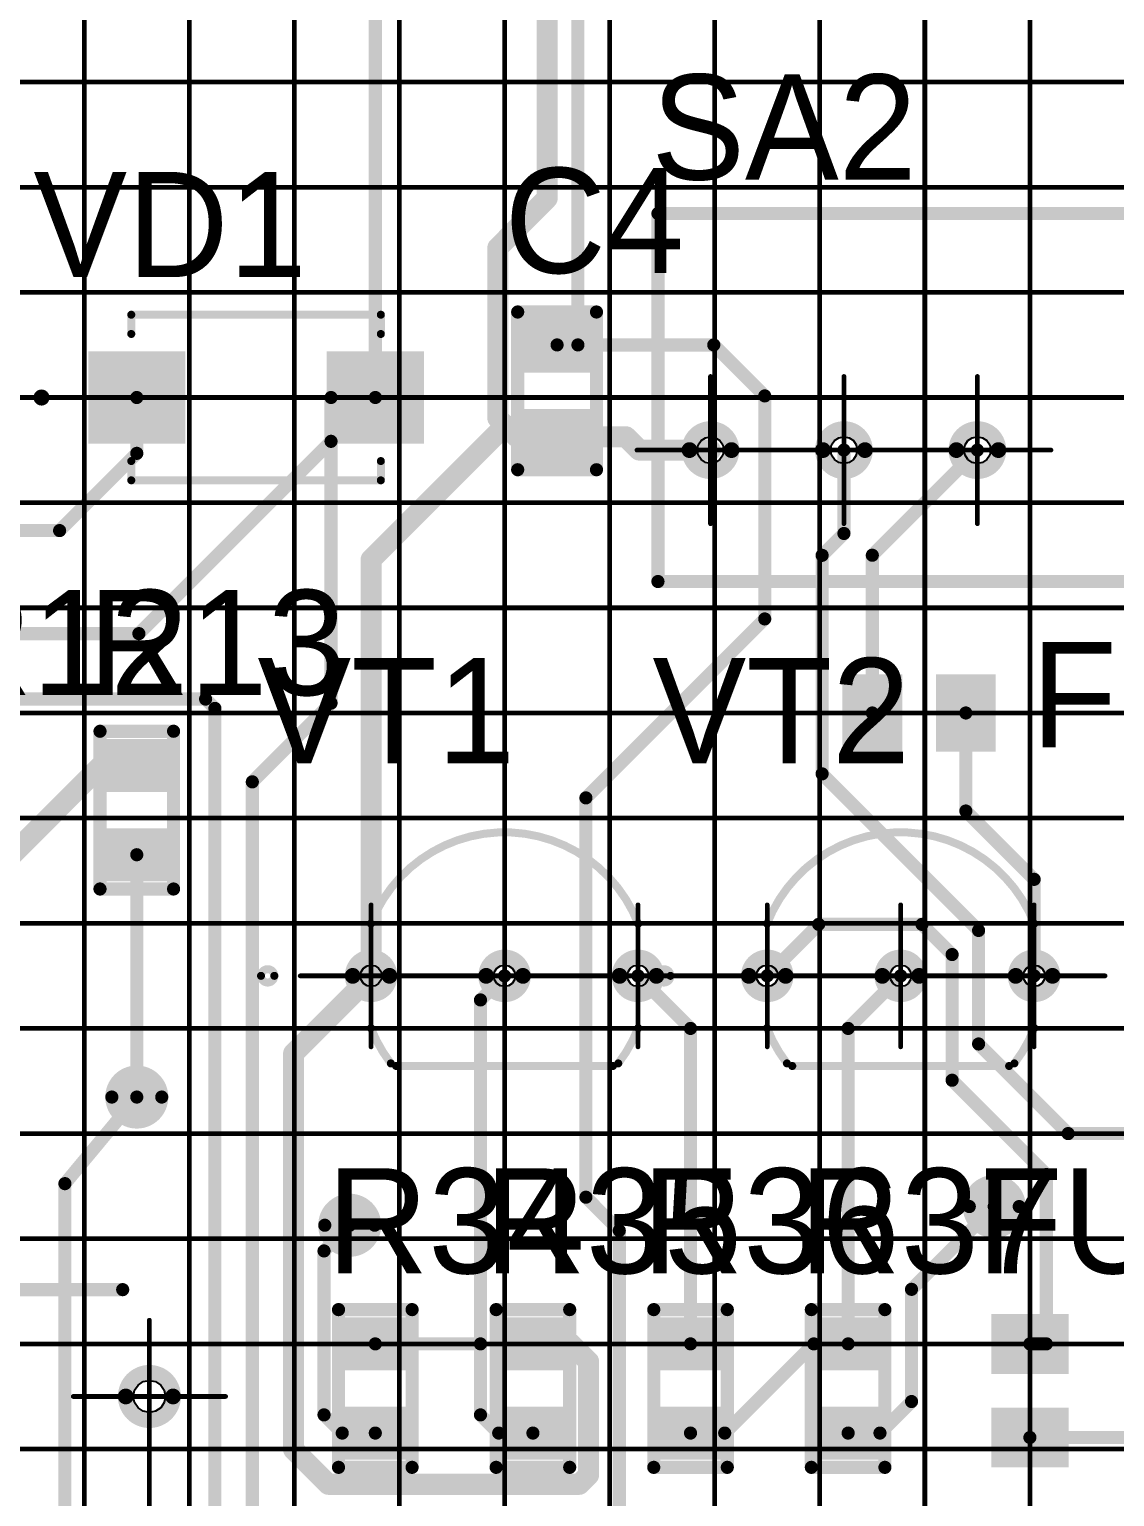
# Model space of a CAD drawing. Header units: millimetres. Extents: x 0 to 841, y 0 to 2540.
# Drawn here: x 330.9 to 372.2, y 2369.2 to 2425 of the extents above; entities that cross this region are included whole.
import ezdxf

# ---------------------------------------------------------------- set-up
doc = ezdxf.new("R2010")
doc.units = ezdxf.units.MM
for name, color, linetype in [('Mechanical11', 56, 'Continuous'), ('Mechanical12', 56, 'Continuous'), ('Mechanical7', 56, 'Continuous'), ('Mechanical9', 56, 'Continuous')]:
    doc.layers.add(name, color=color, linetype=linetype)

# ---------------------------------------------------------------- blocks, each defined once
blk = doc.blocks.new('BOASVIEW______T___O_______2_1_33_1_B_1')
at = {"layer": 'Mechanical12'}
for points in [[(279.346, 160.939), (279.346, 163.061), (276.654, 163.061), (276.654, 160.939)], [(260.151, 158.248), (263.849, 158.248), (263.849, 161.752), (260.151, 161.752)], [(269.233, 158.248), (272.931, 158.248), (272.931, 161.752), (269.233, 161.752)], [(279.346, 157.445), (279.346, 159.567), (276.654, 159.567), (276.654, 157.445)], [(291.14, 149.47), (288.86, 149.47), (288.86, 146.53), (291.14, 146.53)], [(294.7, 149.47), (292.42, 149.47), (292.42, 146.53), (294.7, 146.53)], [(263.194, 144.99), (263.194, 147.01), (260.806, 147.01), (260.806, 144.99)], [(263.194, 141.597), (263.194, 143.618), (260.806, 143.618), (260.806, 141.597)], [(294.53, 125.14), (294.53, 122.86), (297.47, 122.86), (297.47, 125.14)], [(272.274, 122.99), (272.274, 125.01), (269.886, 125.01), (269.886, 122.99)], [(278.274, 122.99), (278.274, 125.01), (275.886, 125.01), (275.886, 122.99)], [(281.886, 125.01), (281.886, 122.99), (284.274, 122.99), (284.274, 125.01)], [(287.886, 125.01), (287.886, 122.99), (290.274, 122.99), (290.274, 125.01)], [(272.274, 119.597), (272.274, 121.618), (269.886, 121.618), (269.886, 119.597)], [(278.274, 119.597), (278.274, 121.618), (275.886, 121.618), (275.886, 119.597)], [(281.886, 121.618), (281.886, 119.597), (284.274, 119.597), (284.274, 121.618)], [(287.886, 121.618), (287.886, 119.597), (290.274, 119.597), (290.274, 121.618)], [(294.53, 121.58), (294.53, 119.3), (297.47, 119.3), (297.47, 121.58)]]:
    blk.add_hatch(color=56, dxfattribs=at).paths.add_polyline_path(points)
for points, const_width in [([(281.84, 167), (312.84, 167)], 0.5), ([(281.84, 153), (281.84, 167)], 0.5), ([(261.791, 162.417), (261.791, 163.15)], 0.305), ([(261.791, 163.15), (271.291, 163.15)], 0.305), ([(271.291, 162.417), (271.291, 163.15)], 0.305), ([(276.5, 163.253), (279.5, 163.253)], 0.5), ([(276.5, 157.253), (276.5, 163.253)], 0.5), ([(279.5, 157.253), (279.5, 163.253)], 0.5), ([(261.791, 156.85), (261.791, 157.583)], 0.305), ([(271.291, 156.85), (271.291, 157.583)], 0.305), ([(276.5, 157.253), (279.5, 157.253)], 0.5), ([(261.791, 156.85), (271.291, 156.85)], 0.305), ([(281.84, 153), (312.84, 153)], 0.5), ([(260.6, 147.304), (263.4, 147.304)], 0.5), ([(260.6, 141.304), (260.6, 147.304)], 0.5), ([(263.4, 141.304), (263.4, 147.304)], 0.5), ([(260.6, 141.304), (263.4, 141.304)], 0.5), ([(271.873, 134.571), (280.127, 134.571)], 0.305), ([(286.953, 134.571), (295.207, 134.571)], 0.305), ([(233.016, 126.064), (261.464, 126.064)], 0.5), ([(269.68, 125.304), (272.48, 125.304)], 0.5), ([(269.68, 119.304), (269.68, 125.304)], 0.5), ([(272.48, 119.304), (272.48, 125.304)], 0.5), ([(275.68, 119.304), (275.68, 125.304)], 0.5), ([(275.68, 125.304), (278.48, 125.304)], 0.5), ([(278.48, 119.304), (278.48, 125.304)], 0.5), ([(281.68, 119.304), (281.68, 125.304)], 0.5), ([(281.68, 125.304), (284.48, 125.304)], 0.5), ([(284.48, 119.304), (284.48, 125.304)], 0.5), ([(287.68, 119.304), (287.68, 125.304)], 0.5), ([(287.68, 125.304), (290.48, 125.304)], 0.5), ([(290.48, 119.304), (290.48, 125.304)], 0.5), ([(269.68, 119.304), (272.48, 119.304)], 0.5), ([(275.68, 119.304), (278.48, 119.304)], 0.5), ([(281.68, 119.304), (284.48, 119.304)], 0.5), ([(287.68, 119.304), (290.48, 119.304)], 0.5)]:
    blk.add_lwpolyline(points, dxfattribs=dict(at, const_width=const_width))
for points, const_width in [([(281.715, 167, 1), (281.965, 167, 1)], 0.25), ([(281.715, 167, 1), (281.965, 167, 1)], 0.25), ([(261.715, 163.15, 1), (261.867, 163.15, 1)], 0.152), ([(261.715, 163.15, 1), (261.867, 163.15, 1)], 0.152), ([(271.215, 163.15, 1), (271.367, 163.15, 1)], 0.152), ([(271.215, 163.15, 1), (271.367, 163.15, 1)], 0.152), ([(276.375, 163.253, 1), (276.625, 163.253, 1)], 0.25), ([(276.375, 163.253, 1), (276.625, 163.253, 1)], 0.25), ([(279.375, 163.253, 1), (279.625, 163.253, 1)], 0.25), ([(279.375, 163.253, 1), (279.625, 163.253, 1)], 0.25), ([(261.715, 162.417, 1), (261.867, 162.417, 1)], 0.152), ([(271.215, 162.417, 1), (271.367, 162.417, 1)], 0.152), ([(258.526, 160, 1), (258.221, 160, 1)], 0.305), ([(258.145, 160, 1), (258.297, 160, 1)], 0.152), ([(258.45, 160, 1), (258.602, 160, 1)], 0.152), ([(284.64, 158, 1), (283.04, 158, 1)], 0.6), ([(289.72, 158, 1), (288.12, 158, 1)], 0.6), ([(294.8, 158, 1), (293.2, 158, 1)], 0.6), ([(282.89, 158, 1), (283.19, 158, 1)], 0.3), ([(284.49, 158, 1), (284.79, 158, 1)], 0.3), ([(287.97, 158, 1), (288.27, 158, 1)], 0.3), ([(289.57, 158, 1), (289.87, 158, 1)], 0.3), ([(293.05, 158, 1), (293.35, 158, 1)], 0.3), ([(294.65, 158, 1), (294.95, 158, 1)], 0.3), ([(261.715, 157.583, 1), (261.867, 157.583, 1)], 0.152), ([(271.215, 157.583, 1), (271.367, 157.583, 1)], 0.152), ([(276.375, 157.253, 1), (276.625, 157.253, 1)], 0.25), ([(276.375, 157.253, 1), (276.625, 157.253, 1)], 0.25), ([(279.375, 157.253, 1), (279.625, 157.253, 1)], 0.25), ([(279.375, 157.253, 1), (279.625, 157.253, 1)], 0.25), ([(261.715, 156.85, 1), (261.867, 156.85, 1)], 0.152), ([(261.715, 156.85, 1), (261.867, 156.85, 1)], 0.152), ([(271.215, 156.85, 1), (271.367, 156.85, 1)], 0.152), ([(271.215, 156.85, 1), (271.367, 156.85, 1)], 0.152), ([(281.715, 153, 1), (281.965, 153, 1)], 0.25), ([(281.715, 153, 1), (281.965, 153, 1)], 0.25), ([(260.475, 147.304, 1), (260.725, 147.304, 1)], 0.25), ([(260.475, 147.304, 1), (260.725, 147.304, 1)], 0.25), ([(263.275, 147.304, 1), (263.525, 147.304, 1)], 0.25), ([(263.275, 147.304, 1), (263.525, 147.304, 1)], 0.25), ([(260.475, 141.304, 1), (260.725, 141.304, 1)], 0.25), ([(260.475, 141.304, 1), (260.725, 141.304, 1)], 0.25), ([(263.275, 141.304, 1), (263.525, 141.304, 1)], 0.25), ([(263.275, 141.304, 1), (263.525, 141.304, 1)], 0.25), ([(270.837, 139.986, 1), (270.989, 139.986, 1)], 0.152), ([(281.011, 139.986, 1), (281.163, 139.986, 1)], 0.152), ([(285.917, 139.986, 1), (286.069, 139.986, 1)], 0.152), ([(296.091, 139.986, 1), (296.243, 139.986, 1)], 0.152), ([(271.62, 138, 1), (270.22, 138, 1)], 0.6), ([(276.7, 138, 1), (275.3, 138, 1)], 0.6), ([(281.78, 138, 1), (280.38, 138, 1)], 0.6), ([(286.7, 138, 1), (285.3, 138, 1)], 0.6), ([(291.78, 138, 1), (290.38, 138, 1)], 0.6), ([(296.86, 138, 1), (295.46, 138, 1)], 0.6), ([(267.237, 138, 1), (266.729, 138, 1)], 0.305), ([(266.653, 138, 1), (266.805, 138, 1)], 0.152), ([(267.161, 138, 1), (267.313, 138, 1)], 0.152), ([(270.07, 138, 1), (270.37, 138, 1)], 0.3), ([(271.47, 138, 1), (271.77, 138, 1)], 0.3), ([(275.15, 138, 1), (275.45, 138, 1)], 0.3), ([(276.55, 138, 1), (276.85, 138, 1)], 0.3), ([(280.23, 138, 1), (280.53, 138, 1)], 0.3), ([(281.63, 138, 1), (281.93, 138, 1)], 0.3), ([(282.317, 138, 1), (281.809, 138, 1)], 0.305), ([(281.733, 138, 1), (281.885, 138, 1)], 0.152), ([(282.241, 138, 1), (282.393, 138, 1)], 0.152), ([(285.15, 138, 1), (285.45, 138, 1)], 0.3), ([(286.55, 138, 1), (286.85, 138, 1)], 0.3), ([(290.23, 138, 1), (290.53, 138, 1)], 0.3), ([(291.63, 138, 1), (291.93, 138, 1)], 0.3), ([(295.31, 138, 1), (295.61, 138, 1)], 0.3), ([(296.71, 138, 1), (297.01, 138, 1)], 0.3), ([(270.837, 136.014, 1), (270.989, 136.014, 1)], 0.152), ([(281.011, 136.014, 1), (281.163, 136.014, 1)], 0.152), ([(285.917, 136.014, 1), (286.069, 136.014, 1)], 0.152), ([(296.091, 136.014, 1), (296.243, 136.014, 1)], 0.152), ([(271.595, 134.67, 1), (271.748, 134.67, 1)], 0.152), ([(271.797, 134.571, 1), (271.949, 134.571, 1)], 0.152), ([(280.051, 134.571, 1), (280.203, 134.571, 1)], 0.152), ([(280.252, 134.67, 1), (280.405, 134.67, 1)], 0.152), ([(286.675, 134.67, 1), (286.828, 134.67, 1)], 0.152), ([(286.877, 134.571, 1), (287.029, 134.571, 1)], 0.152), ([(295.131, 134.571, 1), (295.283, 134.571, 1)], 0.152), ([(295.332, 134.67, 1), (295.485, 134.67, 1)], 0.152), ([(261.339, 126.064, 1), (261.589, 126.064, 1)], 0.25), ([(269.555, 125.304, 1), (269.805, 125.304, 1)], 0.25), ([(269.555, 125.304, 1), (269.805, 125.304, 1)], 0.25), ([(272.355, 125.304, 1), (272.605, 125.304, 1)], 0.25), ([(272.355, 125.304, 1), (272.605, 125.304, 1)], 0.25), ([(275.555, 125.304, 1), (275.805, 125.304, 1)], 0.25), ([(275.555, 125.304, 1), (275.805, 125.304, 1)], 0.25), ([(278.355, 125.304, 1), (278.605, 125.304, 1)], 0.25), ([(278.355, 125.304, 1), (278.605, 125.304, 1)], 0.25), ([(281.555, 125.304, 1), (281.805, 125.304, 1)], 0.25), ([(281.555, 125.304, 1), (281.805, 125.304, 1)], 0.25), ([(284.355, 125.304, 1), (284.605, 125.304, 1)], 0.25), ([(284.355, 125.304, 1), (284.605, 125.304, 1)], 0.25), ([(287.555, 125.304, 1), (287.805, 125.304, 1)], 0.25), ([(287.555, 125.304, 1), (287.805, 125.304, 1)], 0.25), ([(290.355, 125.304, 1), (290.605, 125.304, 1)], 0.25), ([(290.355, 125.304, 1), (290.605, 125.304, 1)], 0.25), ([(263.38, 122, 1), (261.58, 122, 1)], 0.6), ([(261.43, 122, 1), (261.73, 122, 1)], 0.3), ([(263.23, 122, 1), (263.53, 122, 1)], 0.3), ([(269.555, 119.304, 1), (269.805, 119.304, 1)], 0.25), ([(269.555, 119.304, 1), (269.805, 119.304, 1)], 0.25), ([(272.355, 119.304, 1), (272.605, 119.304, 1)], 0.25), ([(272.355, 119.304, 1), (272.605, 119.304, 1)], 0.25), ([(275.555, 119.304, 1), (275.805, 119.304, 1)], 0.25), ([(275.555, 119.304, 1), (275.805, 119.304, 1)], 0.25), ([(278.355, 119.304, 1), (278.605, 119.304, 1)], 0.25), ([(278.355, 119.304, 1), (278.605, 119.304, 1)], 0.25), ([(281.555, 119.304, 1), (281.805, 119.304, 1)], 0.25), ([(281.555, 119.304, 1), (281.805, 119.304, 1)], 0.25), ([(284.355, 119.304, 1), (284.605, 119.304, 1)], 0.25), ([(284.355, 119.304, 1), (284.605, 119.304, 1)], 0.25), ([(287.555, 119.304, 1), (287.805, 119.304, 1)], 0.25), ([(287.555, 119.304, 1), (287.805, 119.304, 1)], 0.25), ([(290.355, 119.304, 1), (290.605, 119.304, 1)], 0.25), ([(290.355, 119.304, 1), (290.605, 119.304, 1)], 0.25)]:
    blk.add_lwpolyline(points, format="xyb", close=True, dxfattribs=dict(at, const_width=const_width))
at = {"layer": 'Mechanical12', "const_width": 0.305}
for points in [[(270.913, 139.986, -0.683065), (281.087, 139.986)], [(285.993, 139.986, -0.683065), (296.167, 139.986)], [(271.672, 134.67, -0.070993), (270.913, 136.014)], [(281.087, 136.014, -0.070993), (280.328, 134.67)], [(286.752, 134.67, -0.070993), (285.993, 136.014)], [(296.167, 136.014, -0.070993), (295.408, 134.67)]]:
    blk.add_lwpolyline(points, format="xyb", dxfattribs=at)
at = {"layer": 'Mechanical7', "const_width": 0.18}
for points in [[(283.84, 155.2), (283.84, 160.8)], [(288.92, 155.2), (288.92, 160.8)], [(294, 155.2), (294, 160.8)], [(281.04, 158), (286.64, 158)], [(286.12, 158), (291.72, 158)], [(291.2, 158), (296.8, 158)], [(270.92, 135.3), (270.92, 140.7)], [(276, 135.3), (276, 140.7)], [(281.08, 135.3), (281.08, 140.7)], [(286, 135.3), (286, 140.7)], [(291.08, 135.3), (291.08, 140.7)], [(296.16, 135.3), (296.16, 140.7)], [(268.22, 138), (273.62, 138)], [(273.3, 138), (278.7, 138)], [(278.38, 138), (283.78, 138)], [(283.3, 138), (288.7, 138)], [(288.38, 138), (293.78, 138)], [(293.46, 138), (298.86, 138)], [(262.48, 119.1), (262.48, 124.9)], [(259.58, 122), (265.38, 122)], [(262.48, 114.02), (262.48, 119.82)]]:
    blk.add_lwpolyline(points, dxfattribs=at)
at = {"layer": 'Mechanical7', "const_width": 0.09}
for points in [[(283.795, 160.8, 1), (283.885, 160.8, 1)], [(288.875, 160.8, 1), (288.965, 160.8, 1)], [(293.955, 160.8, 1), (294.045, 160.8, 1)], [(280.995, 158, 1), (281.085, 158, 1)], [(286.075, 158, 1), (286.165, 158, 1)], [(286.595, 158, 1), (286.685, 158, 1)], [(291.155, 158, 1), (291.245, 158, 1)], [(291.675, 158, 1), (291.765, 158, 1)], [(296.755, 158, 1), (296.845, 158, 1)], [(283.795, 155.2, 1), (283.885, 155.2, 1)], [(288.875, 155.2, 1), (288.965, 155.2, 1)], [(293.955, 155.2, 1), (294.045, 155.2, 1)], [(270.875, 140.7, 1), (270.965, 140.7, 1)], [(275.955, 140.7, 1), (276.045, 140.7, 1)], [(281.035, 140.7, 1), (281.125, 140.7, 1)], [(285.955, 140.7, 1), (286.045, 140.7, 1)], [(291.035, 140.7, 1), (291.125, 140.7, 1)], [(296.115, 140.7, 1), (296.205, 140.7, 1)], [(268.175, 138, 1), (268.265, 138, 1)], [(273.255, 138, 1), (273.345, 138, 1)], [(273.575, 138, 1), (273.665, 138, 1)], [(278.335, 138, 1), (278.425, 138, 1)], [(278.655, 138, 1), (278.745, 138, 1)], [(283.255, 138, 1), (283.345, 138, 1)], [(283.735, 138, 1), (283.825, 138, 1)], [(288.335, 138, 1), (288.425, 138, 1)], [(288.655, 138, 1), (288.745, 138, 1)], [(293.415, 138, 1), (293.505, 138, 1)], [(293.735, 138, 1), (293.825, 138, 1)], [(298.815, 138, 1), (298.905, 138, 1)], [(270.875, 135.3, 1), (270.965, 135.3, 1)], [(275.955, 135.3, 1), (276.045, 135.3, 1)], [(281.035, 135.3, 1), (281.125, 135.3, 1)], [(285.955, 135.3, 1), (286.045, 135.3, 1)], [(291.035, 135.3, 1), (291.125, 135.3, 1)], [(296.115, 135.3, 1), (296.205, 135.3, 1)], [(262.435, 124.9, 1), (262.525, 124.9, 1)], [(259.535, 122, 1), (259.625, 122, 1)], [(265.335, 122, 1), (265.425, 122, 1)], [(262.435, 119.82, 1), (262.525, 119.82, 1)], [(262.435, 119.1, 1), (262.525, 119.1, 1)]]:
    blk.add_lwpolyline(points, format="xyb", close=True, dxfattribs=at)
at = {"layer": 'Mechanical7'}
for s, p in [('SA2', (281.587, 168.29)), ('VD1', (258.066, 164.582)), ('C4', (275.999, 164.734)), ('R12', (254.152, 148.679)), ('R13', (260.145, 148.679)), ('VT2', (281.633, 146.088)), ('FU1', (296.043, 146.696)), ('VT1', (266.595, 146.088)), ('R34', (269.237, 126.682)), ('R35', (275.232, 126.682)), ('R36', (281.228, 126.682)), ('R37', (287.22, 126.682)), ('FU2', (293.979, 126.682))]:
    blk.add_text(s, height=4, dxfattribs=at).set_placement(p)
blk = doc.blocks.new('BOASVIEW______T___L_____2_1_1_1_B_4')
at = {"layer": 'Mechanical12'}
for points in [[(279.346, 160.939), (279.346, 163.061), (276.654, 163.061), (276.654, 160.939)], [(260.151, 158.248), (263.849, 158.248), (263.849, 161.752), (260.151, 161.752)], [(269.233, 158.248), (272.931, 158.248), (272.931, 161.752), (269.233, 161.752)], [(279.346, 157.445), (279.346, 159.567), (276.654, 159.567), (276.654, 157.445)], [(291.14, 149.47), (288.86, 149.47), (288.86, 146.53), (291.14, 146.53)], [(294.7, 149.47), (292.42, 149.47), (292.42, 146.53), (294.7, 146.53)], [(263.194, 144.99), (263.194, 147.01), (260.806, 147.01), (260.806, 144.99)], [(263.194, 141.597), (263.194, 143.618), (260.806, 143.618), (260.806, 141.597)], [(294.53, 125.14), (294.53, 122.86), (297.47, 122.86), (297.47, 125.14)], [(272.274, 122.99), (272.274, 125.01), (269.886, 125.01), (269.886, 122.99)], [(278.274, 122.99), (278.274, 125.01), (275.886, 125.01), (275.886, 122.99)], [(281.886, 125.01), (281.886, 122.99), (284.274, 122.99), (284.274, 125.01)], [(287.886, 125.01), (287.886, 122.99), (290.274, 122.99), (290.274, 125.01)], [(272.274, 119.597), (272.274, 121.618), (269.886, 121.618), (269.886, 119.597)], [(278.274, 119.597), (278.274, 121.618), (275.886, 121.618), (275.886, 119.597)], [(281.886, 121.618), (281.886, 119.597), (284.274, 119.597), (284.274, 121.618)], [(287.886, 121.618), (287.886, 119.597), (290.274, 119.597), (290.274, 121.618)], [(294.53, 121.58), (294.53, 119.3), (297.47, 119.3), (297.47, 121.58)]]:
    blk.add_hatch(color=56, dxfattribs=at).paths.add_polyline_path(points)
at = {"layer": 'Mechanical11'}
for p, q in [((283.33, 158), (283.369, 158.195)), ((283.84, 158), (283.33, 158)), ((283.369, 158.195), (283.48, 158.36)), ((283.48, 158.36), (283.645, 158.471)), ((283.645, 158.471), (283.84, 158.51)), ((283.84, 158.51), (283.84, 158)), ((283.84, 158), (284.35, 158)), ((283.84, 157.49), (283.84, 158)), ((284.35, 158), (284.311, 157.805)), ((288.41, 158), (288.449, 158.195)), ((288.92, 158), (288.41, 158)), ((288.449, 158.195), (288.56, 158.36)), ((288.56, 158.36), (288.725, 158.471)), ((288.725, 158.471), (288.92, 158.51)), ((288.92, 158.51), (288.92, 158)), ((288.92, 158), (289.43, 158)), ((288.92, 157.49), (288.92, 158)), ((289.43, 158), (289.391, 157.805)), ((293.49, 158), (293.529, 158.195)), ((294, 158), (293.49, 158)), ((293.529, 158.195), (293.64, 158.36)), ((293.64, 158.36), (293.805, 158.471)), ((293.805, 158.471), (294, 158.51)), ((294, 158.51), (294, 158)), ((294, 158), (294.51, 158)), ((294, 157.49), (294, 158)), ((294.51, 158), (294.471, 157.805)), ((284.035, 157.529), (283.84, 157.49)), ((284.2, 157.639), (284.035, 157.529)), ((284.311, 157.805), (284.2, 157.639)), ((289.115, 157.529), (288.92, 157.49)), ((289.28, 157.639), (289.115, 157.529)), ((289.391, 157.805), (289.28, 157.639)), ((294.195, 157.529), (294, 157.49)), ((294.36, 157.639), (294.195, 157.529)), ((294.471, 157.805), (294.36, 157.639)), ((270.512, 138), (270.543, 138.156)), ((270.543, 137.844), (270.512, 138)), ((270.512, 138), (270.92, 138)), ((270.92, 138), (270.512, 138)), ((270.543, 138.156), (270.632, 138.288)), ((270.632, 138.288), (270.764, 138.377)), ((270.764, 138.377), (270.92, 138.408)), ((270.92, 138.408), (270.92, 138)), ((270.92, 138), (271.328, 138)), ((270.92, 137.592), (270.92, 138)), ((270.92, 138), (270.92, 137.592)), ((271.328, 138), (271.297, 137.844)), ((275.592, 138), (275.623, 138.156)), ((275.623, 137.844), (275.592, 138)), ((275.592, 138), (276, 138)), ((276, 138), (275.592, 138)), ((275.623, 138.156), (275.712, 138.288)), ((275.712, 138.288), (275.844, 138.377)), ((275.844, 138.377), (276, 138.408)), ((276, 138.408), (276, 138)), ((276, 138), (276.408, 138)), ((276, 137.592), (276, 138)), ((276, 138), (276, 137.592)), ((276.408, 138), (276.377, 137.844)), ((280.672, 138), (280.703, 138.156)), ((280.703, 137.844), (280.672, 138)), ((280.672, 138), (281.08, 138)), ((281.08, 138), (280.672, 138)), ((280.703, 138.156), (280.792, 138.288)), ((280.792, 138.288), (280.924, 138.377)), ((280.924, 138.377), (281.08, 138.408)), ((281.08, 138.408), (281.08, 138)), ((281.08, 138), (281.488, 138)), ((281.08, 137.592), (281.08, 138)), ((281.08, 138), (281.08, 137.592)), ((281.488, 138), (281.457, 137.844)), ((285.592, 138), (285.623, 138.156)), ((285.623, 137.844), (285.592, 138)), ((285.592, 138), (286, 138)), ((286, 138), (285.592, 138)), ((285.623, 138.156), (285.712, 138.288)), ((285.712, 138.288), (285.844, 138.377)), ((285.844, 138.377), (286, 138.408)), ((286, 138.408), (286, 138)), ((286, 138), (286.408, 138)), ((286, 137.592), (286, 138)), ((286, 138), (286, 137.592)), ((286.408, 138), (286.377, 137.844)), ((290.672, 138), (290.703, 138.156)), ((290.703, 137.844), (290.672, 138)), ((290.672, 138), (291.08, 138)), ((291.08, 138), (290.672, 138)), ((290.703, 138.156), (290.792, 138.288)), ((290.792, 138.288), (290.924, 138.377)), ((290.924, 138.377), (291.08, 138.408)), ((291.08, 138.408), (291.08, 138)), ((291.08, 138), (291.488, 138)), ((291.08, 137.592), (291.08, 138)), ((291.08, 138), (291.08, 137.592)), ((291.488, 138), (291.457, 137.844)), ((295.752, 138), (295.783, 138.156)), ((295.783, 137.844), (295.752, 138)), ((295.752, 138), (296.16, 138)), ((296.16, 138), (295.752, 138)), ((295.783, 138.156), (295.872, 138.288)), ((295.872, 138.288), (296.004, 138.377)), ((296.004, 138.377), (296.16, 138.408)), ((296.16, 138.408), (296.16, 138)), ((296.16, 138), (296.568, 138)), ((296.16, 137.592), (296.16, 138)), ((296.16, 138), (296.16, 137.592)), ((296.568, 138), (296.537, 137.844)), ((270.632, 137.712), (270.543, 137.844)), ((270.764, 137.623), (270.632, 137.712)), ((270.92, 137.592), (270.764, 137.623)), ((271.076, 137.623), (270.92, 137.592)), ((271.208, 137.712), (271.076, 137.623)), ((271.297, 137.844), (271.208, 137.712)), ((275.712, 137.712), (275.623, 137.844)), ((275.844, 137.623), (275.712, 137.712)), ((276, 137.592), (275.844, 137.623)), ((276.156, 137.623), (276, 137.592)), ((276.288, 137.712), (276.156, 137.623)), ((276.377, 137.844), (276.288, 137.712)), ((280.792, 137.712), (280.703, 137.844)), ((280.924, 137.623), (280.792, 137.712)), ((281.08, 137.592), (280.924, 137.623)), ((281.236, 137.623), (281.08, 137.592)), ((281.368, 137.712), (281.236, 137.623)), ((281.457, 137.844), (281.368, 137.712)), ((285.712, 137.712), (285.623, 137.844)), ((285.844, 137.623), (285.712, 137.712)), ((286, 137.592), (285.844, 137.623)), ((286.156, 137.623), (286, 137.592)), ((286.288, 137.712), (286.156, 137.623)), ((286.377, 137.844), (286.288, 137.712)), ((290.792, 137.712), (290.703, 137.844)), ((290.924, 137.623), (290.792, 137.712)), ((291.08, 137.592), (290.924, 137.623)), ((291.236, 137.623), (291.08, 137.592)), ((291.368, 137.712), (291.236, 137.623)), ((291.457, 137.844), (291.368, 137.712)), ((295.872, 137.712), (295.783, 137.844)), ((296.004, 137.623), (295.872, 137.712)), ((296.16, 137.592), (296.004, 137.623)), ((296.316, 137.623), (296.16, 137.592)), ((296.448, 137.712), (296.316, 137.623)), ((296.537, 137.844), (296.448, 137.712)), ((262.48, 122), (262.48, 122.612)), ((262.48, 122.612), (262.714, 122.565)), ((262.714, 122.565), (262.913, 122.433)), ((262.913, 122.433), (263.045, 122.234)), ((262.48, 122), (263.092, 122)), ((262.48, 121.388), (262.48, 122)), ((263.092, 122), (262.48, 122)), ((263.045, 121.766), (262.913, 121.567)), ((263.045, 122.234), (263.092, 122)), ((263.092, 122), (263.045, 121.766)), ((262.714, 121.435), (262.48, 121.388)), ((262.913, 121.567), (262.714, 121.435))]:
    blk.add_line(p, q, dxfattribs=at)
for points, const_width in [([(262.35, 133.39, 1), (261.65, 133.39, 1)], 0.7), ([(261.475, 133.39, 1), (261.825, 133.39, 1)], 0.35), ([(262.175, 133.39, 1), (262.525, 133.39, 1)], 0.35), ([(294.992, 129.225, 1), (294.292, 129.225, 1)], 0.7), ([(294.117, 129.225, 1), (294.467, 129.225, 1)], 0.35), ([(294.817, 129.225, 1), (295.167, 129.225, 1)], 0.35), ([(270.456, 128.514, 1), (269.756, 128.514, 1)], 0.7), ([(269.581, 128.514, 1), (269.931, 128.514, 1)], 0.35), ([(270.281, 128.514, 1), (270.631, 128.514, 1)], 0.35)]:
    blk.add_lwpolyline(points, format="xyb", close=True, dxfattribs=dict(at, const_width=const_width))
at = {"layer": 'Mechanical12'}
for p, q in [((283.33, 158), (283.84, 158)), ((283.369, 157.805), (283.33, 158)), ((283.84, 158), (283.84, 158.51)), ((283.84, 158.51), (284.035, 158.471)), ((283.84, 158), (283.84, 157.49)), ((284.35, 158), (283.84, 158)), ((284.035, 158.471), (284.2, 158.36)), ((284.2, 158.36), (284.311, 158.195)), ((284.311, 158.195), (284.35, 158)), ((288.41, 158), (288.92, 158)), ((288.449, 157.805), (288.41, 158)), ((288.92, 158), (288.92, 158.51)), ((288.92, 158.51), (289.115, 158.471)), ((288.92, 158), (288.92, 157.49)), ((289.43, 158), (288.92, 158)), ((289.115, 158.471), (289.28, 158.36)), ((289.28, 158.36), (289.391, 158.195)), ((289.391, 158.195), (289.43, 158)), ((293.49, 158), (294, 158)), ((293.529, 157.805), (293.49, 158)), ((294, 158), (294, 158.51)), ((294, 158.51), (294.195, 158.471)), ((294, 158), (294, 157.49)), ((294.51, 158), (294, 158)), ((294.195, 158.471), (294.36, 158.36)), ((294.36, 158.36), (294.471, 158.195)), ((294.471, 158.195), (294.51, 158)), ((283.48, 157.639), (283.369, 157.805)), ((283.645, 157.529), (283.48, 157.639)), ((283.84, 157.49), (283.645, 157.529)), ((288.56, 157.639), (288.449, 157.805)), ((288.725, 157.529), (288.56, 157.639)), ((288.92, 157.49), (288.725, 157.529)), ((293.64, 157.639), (293.529, 157.805)), ((293.805, 157.529), (293.64, 157.639)), ((294, 157.49), (293.805, 157.529)), ((270.92, 138), (270.92, 138.408)), ((270.92, 138.408), (271.076, 138.377)), ((271.328, 138), (270.92, 138)), ((271.076, 138.377), (271.208, 138.288)), ((271.208, 138.288), (271.297, 138.156)), ((271.297, 138.156), (271.328, 138)), ((276, 138), (276, 138.408)), ((276, 138.408), (276.156, 138.377)), ((276.408, 138), (276, 138)), ((276.156, 138.377), (276.288, 138.288)), ((276.288, 138.288), (276.377, 138.156)), ((276.377, 138.156), (276.408, 138)), ((281.08, 138), (281.08, 138.408)), ((281.08, 138.408), (281.236, 138.377)), ((281.488, 138), (281.08, 138)), ((281.236, 138.377), (281.368, 138.288)), ((281.368, 138.288), (281.457, 138.156)), ((281.457, 138.156), (281.488, 138)), ((286, 138), (286, 138.408)), ((286, 138.408), (286.156, 138.377)), ((286.408, 138), (286, 138)), ((286.156, 138.377), (286.288, 138.288)), ((286.288, 138.288), (286.377, 138.156)), ((286.377, 138.156), (286.408, 138)), ((291.08, 138), (291.08, 138.408)), ((291.08, 138.408), (291.236, 138.377)), ((291.488, 138), (291.08, 138)), ((291.236, 138.377), (291.368, 138.288)), ((291.368, 138.288), (291.457, 138.156)), ((291.457, 138.156), (291.488, 138)), ((296.16, 138), (296.16, 138.408)), ((296.16, 138.408), (296.316, 138.377)), ((296.568, 138), (296.16, 138)), ((296.316, 138.377), (296.448, 138.288)), ((296.448, 138.288), (296.537, 138.156)), ((296.537, 138.156), (296.568, 138)), ((261.915, 122.234), (262.047, 122.433)), ((262.047, 122.433), (262.246, 122.565)), ((262.246, 122.565), (262.48, 122.612)), ((262.48, 122.612), (262.48, 122)), ((261.868, 122), (261.915, 122.234)), ((261.868, 122), (262.48, 122)), ((261.915, 121.766), (261.868, 122)), ((262.48, 122), (261.868, 122)), ((262.047, 121.567), (261.915, 121.766)), ((262.48, 122), (262.48, 121.388)), ((262.246, 121.435), (262.047, 121.567)), ((262.48, 121.388), (262.246, 121.435))]:
    blk.add_line(p, q, dxfattribs=at)
for points, const_width in [([(278.793, 162), (278.793, 191.912)], 0.5), ([(277.624, 167.579), (277.624, 188.976)], 0.8), ([(271.082, 160), (271.082, 175.972)], 0.5), ([(275.745, 165.699), (277.624, 167.579)], 0.8), ([(275.745, 159.217), (275.745, 165.699)], 0.8), ([(278, 162), (278.793, 162)], 0.5), ([(278.793, 162), (283.965, 162)], 0.5), ([(283.965, 162), (285.905, 160.06)], 0.5), ([(262, 157.876), (262, 160)], 0.5), ([(269.395, 158.333), (269.395, 160)], 0.5), ([(269.395, 160), (271.082, 160)], 0.5), ([(285.905, 151.577), (285.905, 160.06)], 0.5), ([(270.92, 153.834), (276.024, 158.938)], 0.8), ([(275.745, 159.217), (276.024, 158.938)], 0.8), ([(276.024, 158.938), (276.456, 158.506)], 0.8), ([(276.024, 158.938), (278, 158.506)], 0.8), ([(262.08, 151.018), (269.395, 158.333)], 0.5), ([(269.395, 148.376), (269.395, 158.333)], 0.5), ([(276.456, 158.506), (278, 158.506)], 0.8), ([(278, 158.506), (280.622, 158.506)], 0.8), ([(280.622, 158.506), (281.128, 158)], 0.8), ([(259.062, 154.938), (262, 157.876)], 0.5), ([(281.128, 158), (283.84, 158)], 0.8), ([(288.92, 154.828), (288.92, 158)], 0.5), ([(290, 154), (294, 158)], 0.5), ([(246.938, 154.938), (259.062, 154.938)], 0.5), ([(288.089, 153.997), (288.92, 154.828)], 0.5), ([(270.92, 138), (270.92, 153.834)], 0.8), ([(288.089, 145.684), (288.089, 153.997)], 0.5), ([(290, 148), (290, 154)], 0.5), ([(279.098, 144.77), (285.905, 151.577)], 0.5), ([(245.778, 151.018), (262.08, 151.018)], 0.5), ([(257.152, 148.529), (264.62, 148.529)], 0.5), ([(264.62, 148.529), (264.975, 148.173)], 0.5), ([(266.398, 145.379), (269.395, 148.376)], 0.5), ([(264.975, 116.169), (264.975, 148.173)], 0.5), ([(293.56, 144.271), (293.56, 148)], 0.5), ([(257.254, 142.608), (260.646, 146)], 0.8), ([(260.646, 146), (262, 146)], 0.8), ([(288.089, 145.684), (294.046, 139.727)], 0.5), ([(266.398, 115.758), (266.398, 145.379)], 0.5), ([(279.098, 129.58), (279.098, 144.77)], 0.5), ([(293.56, 144.271), (296.16, 141.671)], 0.5), ([(262, 133.39), (262, 142.608)], 0.5), ([(296.16, 138), (296.16, 141.671)], 0.5), ([(286, 138), (287.958, 139.958)], 0.5), ([(287.958, 139.958), (291.891, 139.958)], 0.5), ([(291.891, 139.958), (293.038, 138.811)], 0.5), ([(294.046, 135.409), (294.046, 139.727)], 0.5), ([(293.038, 134.03), (293.038, 138.811)], 0.5), ([(267.97, 135.05), (270.92, 138)], 0.8), ([(275.084, 137.084), (276, 138)], 0.5), ([(281.08, 138), (283.08, 136)], 0.5), ([(289.08, 136), (291.08, 138)], 0.5), ([(275.084, 124), (275.084, 137.084)], 0.5), ([(283.08, 124), (283.08, 136)], 0.5), ([(289.08, 124), (289.08, 136)], 0.5), ([(294.046, 135.409), (297.455, 132)], 0.5), ([(267.97, 119.981), (267.97, 135.05)], 0.8), ([(293.038, 134.03), (296.624, 130.444)], 0.5), ([(259.264, 130.096), (262, 133.39)], 0.5), ([(297.455, 132), (310, 132)], 0.5), ([(296.624, 124), (296.624, 130.444)], 0.5), ([(259.264, 99.816), (259.264, 130.096)], 0.5), ([(279.098, 129.58), (280.368, 128.31)], 0.5), ([(291.493, 126.075), (294.642, 129.225)], 0.5), ([(269.128, 127.536), (270.106, 128.514)], 0.5), ([(280.368, 116.372), (280.368, 128.31)], 0.5), ([(269.128, 121.3), (269.128, 127.536)], 0.5), ([(291.493, 121.808), (291.493, 126.075)], 0.5), ([(271.08, 124), (275.084, 124)], 0.5), ([(275.084, 121.3), (275.084, 124)], 0.5), ([(277.08, 124), (278.531, 124)], 0.8), ([(278.531, 124), (279.199, 123.332)], 0.8), ([(284.381, 120.608), (287.773, 124)], 0.5), ([(287.773, 124), (289.08, 124)], 0.5), ([(296, 124), (296.624, 124)], 0.5), ([(279.199, 119.014), (279.199, 123.332)], 0.8), ([(290.292, 120.608), (291.493, 121.808)], 0.5), ([(269.128, 121.3), (269.821, 120.608)], 0.5), ([(275.084, 121.3), (275.777, 120.608)], 0.5), ([(269.821, 120.608), (271.08, 120.608)], 0.5), ([(275.777, 120.608), (277.08, 120.608)], 0.5), ([(283.08, 120.608), (284.381, 120.608)], 0.5), ([(289.08, 120.608), (290.292, 120.608)], 0.5), ([(296, 120.44), (303.52, 120.44)], 0.5), ([(267.97, 119.981), (269.293, 118.658)], 0.8), ([(269.293, 118.658), (278.844, 118.658)], 0.8), ([(278.844, 118.658), (279.199, 119.014)], 0.8)]:
    blk.add_lwpolyline(points, dxfattribs=dict(at, const_width=const_width))
for points, const_width in [([(277.424, 167.579, 1), (277.824, 167.579, 1)], 0.4), ([(277.424, 167.579, 1), (277.824, 167.579, 1)], 0.4), ([(275.545, 165.699, 1), (275.945, 165.699, 1)], 0.4), ([(275.545, 165.699, 1), (275.945, 165.699, 1)], 0.4), ([(277.875, 162, 1), (278.125, 162, 1)], 0.25), ([(278.668, 162, 1), (278.918, 162, 1)], 0.25), ([(278.668, 162, 1), (278.918, 162, 1)], 0.25), ([(278.668, 162, 1), (278.918, 162, 1)], 0.25), ([(283.84, 162, 1), (284.09, 162, 1)], 0.25), ([(283.84, 162, 1), (284.09, 162, 1)], 0.25), ([(261.875, 160, 1), (262.125, 160, 1)], 0.25), ([(269.27, 160, 1), (269.52, 160, 1)], 0.25), ([(269.27, 160, 1), (269.52, 160, 1)], 0.25), ([(270.957, 160, 1), (271.207, 160, 1)], 0.25), ([(270.957, 160, 1), (271.207, 160, 1)], 0.25), ([(285.78, 160.06, 1), (286.03, 160.06, 1)], 0.25), ([(285.78, 160.06, 1), (286.03, 160.06, 1)], 0.25), ([(275.545, 159.217, 1), (275.945, 159.217, 1)], 0.4), ([(275.545, 159.217, 1), (275.945, 159.217, 1)], 0.4), ([(275.824, 158.938, 1), (276.224, 158.938, 1)], 0.4), ([(275.824, 158.938, 1), (276.224, 158.938, 1)], 0.4), ([(275.824, 158.938, 1), (276.224, 158.938, 1)], 0.4), ([(275.824, 158.938, 1), (276.224, 158.938, 1)], 0.4), ([(284.64, 158, 1), (283.04, 158, 1)], 0.6), ([(289.72, 158, 1), (288.12, 158, 1)], 0.6), ([(294.8, 158, 1), (293.2, 158, 1)], 0.6), ([(269.27, 158.333, 1), (269.52, 158.333, 1)], 0.25), ([(269.27, 158.333, 1), (269.52, 158.333, 1)], 0.25), ([(269.27, 158.333, 1), (269.52, 158.333, 1)], 0.25), ([(276.256, 158.506, 1), (276.656, 158.506, 1)], 0.4), ([(276.256, 158.506, 1), (276.656, 158.506, 1)], 0.4), ([(277.8, 158.506, 1), (278.2, 158.506, 1)], 0.4), ([(277.8, 158.506, 1), (278.2, 158.506, 1)], 0.4), ([(277.8, 158.506, 1), (278.2, 158.506, 1)], 0.4), ([(280.422, 158.506, 1), (280.822, 158.506, 1)], 0.4), ([(280.422, 158.506, 1), (280.822, 158.506, 1)], 0.4), ([(261.875, 157.876, 1), (262.125, 157.876, 1)], 0.25), ([(261.875, 157.876, 1), (262.125, 157.876, 1)], 0.25), ([(280.928, 158, 1), (281.328, 158, 1)], 0.4), ([(280.928, 158, 1), (281.328, 158, 1)], 0.4), ([(282.89, 158, 1), (283.19, 158, 1)], 0.3), ([(283.64, 158, 1), (284.04, 158, 1)], 0.4), ([(284.49, 158, 1), (284.79, 158, 1)], 0.3), ([(287.97, 158, 1), (288.27, 158, 1)], 0.3), ([(288.795, 158, 1), (289.045, 158, 1)], 0.25), ([(289.57, 158, 1), (289.87, 158, 1)], 0.3), ([(293.05, 158, 1), (293.35, 158, 1)], 0.3), ([(293.875, 158, 1), (294.125, 158, 1)], 0.25), ([(294.65, 158, 1), (294.95, 158, 1)], 0.3), ([(258.937, 154.938, 1), (259.187, 154.938, 1)], 0.25), ([(258.937, 154.938, 1), (259.187, 154.938, 1)], 0.25), ([(288.795, 154.828, 1), (289.045, 154.828, 1)], 0.25), ([(288.795, 154.828, 1), (289.045, 154.828, 1)], 0.25), ([(270.72, 153.834, 1), (271.12, 153.834, 1)], 0.4), ([(270.72, 153.834, 1), (271.12, 153.834, 1)], 0.4), ([(287.964, 153.997, 1), (288.214, 153.997, 1)], 0.25), ([(287.964, 153.997, 1), (288.214, 153.997, 1)], 0.25), ([(289.875, 154, 1), (290.125, 154, 1)], 0.25), ([(289.875, 154, 1), (290.125, 154, 1)], 0.25), ([(285.78, 151.577, 1), (286.03, 151.577, 1)], 0.25), ([(285.78, 151.577, 1), (286.03, 151.577, 1)], 0.25), ([(261.955, 151.018, 1), (262.205, 151.018, 1)], 0.25), ([(261.955, 151.018, 1), (262.205, 151.018, 1)], 0.25), ([(264.495, 148.529, 1), (264.745, 148.529, 1)], 0.25), ([(264.495, 148.529, 1), (264.745, 148.529, 1)], 0.25), ([(269.27, 148.376, 1), (269.52, 148.376, 1)], 0.25), ([(269.27, 148.376, 1), (269.52, 148.376, 1)], 0.25), ([(264.85, 148.173, 1), (265.1, 148.173, 1)], 0.25), ([(264.85, 148.173, 1), (265.1, 148.173, 1)], 0.25), ([(289.875, 148, 1), (290.125, 148, 1)], 0.25), ([(293.435, 148, 1), (293.685, 148, 1)], 0.25), ([(260.446, 146, 1), (260.846, 146, 1)], 0.4), ([(260.446, 146, 1), (260.846, 146, 1)], 0.4), ([(261.8, 146, 1), (262.2, 146, 1)], 0.4), ([(287.964, 145.684, 1), (288.214, 145.684, 1)], 0.25), ([(287.964, 145.684, 1), (288.214, 145.684, 1)], 0.25), ([(266.273, 145.379, 1), (266.523, 145.379, 1)], 0.25), ([(266.273, 145.379, 1), (266.523, 145.379, 1)], 0.25), ([(278.973, 144.77, 1), (279.223, 144.77, 1)], 0.25), ([(278.973, 144.77, 1), (279.223, 144.77, 1)], 0.25), ([(293.435, 144.271, 1), (293.685, 144.271, 1)], 0.25), ([(293.435, 144.271, 1), (293.685, 144.271, 1)], 0.25), ([(261.875, 142.608, 1), (262.125, 142.608, 1)], 0.25), ([(296.035, 141.671, 1), (296.285, 141.671, 1)], 0.25), ([(296.035, 141.671, 1), (296.285, 141.671, 1)], 0.25), ([(287.833, 139.958, 1), (288.083, 139.958, 1)], 0.25), ([(287.833, 139.958, 1), (288.083, 139.958, 1)], 0.25), ([(291.766, 139.958, 1), (292.016, 139.958, 1)], 0.25), ([(291.766, 139.958, 1), (292.016, 139.958, 1)], 0.25), ([(293.921, 139.727, 1), (294.171, 139.727, 1)], 0.25), ([(293.921, 139.727, 1), (294.171, 139.727, 1)], 0.25), ([(271.62, 138, 1), (270.22, 138, 1)], 0.6), ([(276.7, 138, 1), (275.3, 138, 1)], 0.6), ([(281.78, 138, 1), (280.38, 138, 1)], 0.6), ([(286.7, 138, 1), (285.3, 138, 1)], 0.6), ([(291.78, 138, 1), (290.38, 138, 1)], 0.6), ([(292.913, 138.811, 1), (293.163, 138.811, 1)], 0.25), ([(292.913, 138.811, 1), (293.163, 138.811, 1)], 0.25), ([(296.86, 138, 1), (295.46, 138, 1)], 0.6), ([(270.07, 138, 1), (270.37, 138, 1)], 0.3), ([(270.72, 138, 1), (271.12, 138, 1)], 0.4), ([(270.72, 138, 1), (271.12, 138, 1)], 0.4), ([(271.47, 138, 1), (271.77, 138, 1)], 0.3), ([(275.15, 138, 1), (275.45, 138, 1)], 0.3), ([(275.875, 138, 1), (276.125, 138, 1)], 0.25), ([(276.55, 138, 1), (276.85, 138, 1)], 0.3), ([(280.23, 138, 1), (280.53, 138, 1)], 0.3), ([(280.955, 138, 1), (281.205, 138, 1)], 0.25), ([(281.63, 138, 1), (281.93, 138, 1)], 0.3), ([(285.15, 138, 1), (285.45, 138, 1)], 0.3), ([(285.875, 138, 1), (286.125, 138, 1)], 0.25), ([(286.55, 138, 1), (286.85, 138, 1)], 0.3), ([(290.23, 138, 1), (290.53, 138, 1)], 0.3), ([(290.955, 138, 1), (291.205, 138, 1)], 0.25), ([(291.63, 138, 1), (291.93, 138, 1)], 0.3), ([(295.31, 138, 1), (295.61, 138, 1)], 0.3), ([(296.035, 138, 1), (296.285, 138, 1)], 0.25), ([(296.71, 138, 1), (297.01, 138, 1)], 0.3), ([(274.959, 137.084, 1), (275.209, 137.084, 1)], 0.25), ([(274.959, 137.084, 1), (275.209, 137.084, 1)], 0.25), ([(282.955, 136, 1), (283.205, 136, 1)], 0.25), ([(282.955, 136, 1), (283.205, 136, 1)], 0.25), ([(288.955, 136, 1), (289.205, 136, 1)], 0.25), ([(288.955, 136, 1), (289.205, 136, 1)], 0.25), ([(293.921, 135.409, 1), (294.171, 135.409, 1)], 0.25), ([(293.921, 135.409, 1), (294.171, 135.409, 1)], 0.25), ([(267.77, 135.05, 1), (268.17, 135.05, 1)], 0.4), ([(267.77, 135.05, 1), (268.17, 135.05, 1)], 0.4), ([(262.95, 133.39, 1), (261.05, 133.39, 1)], 0.5), ([(292.913, 134.03, 1), (293.163, 134.03, 1)], 0.25), ([(292.913, 134.03, 1), (293.163, 134.03, 1)], 0.25), ([(260.925, 133.39, 1), (261.175, 133.39, 1)], 0.25), ([(261.875, 133.39, 1), (262.125, 133.39, 1)], 0.25), ([(261.875, 133.39, 1), (262.125, 133.39, 1)], 0.25), ([(262.825, 133.39, 1), (263.075, 133.39, 1)], 0.25), ([(297.33, 132, 1), (297.58, 132, 1)], 0.25), ([(297.33, 132, 1), (297.58, 132, 1)], 0.25), ([(296.499, 130.444, 1), (296.749, 130.444, 1)], 0.25), ([(296.499, 130.444, 1), (296.749, 130.444, 1)], 0.25), ([(259.139, 130.096, 1), (259.389, 130.096, 1)], 0.25), ([(259.139, 130.096, 1), (259.389, 130.096, 1)], 0.25), ([(295.592, 129.225, 1), (293.692, 129.225, 1)], 0.5), ([(271.056, 128.514, 1), (269.156, 128.514, 1)], 0.5), ([(278.973, 129.58, 1), (279.223, 129.58, 1)], 0.25), ([(278.973, 129.58, 1), (279.223, 129.58, 1)], 0.25), ([(293.567, 129.225, 1), (293.817, 129.225, 1)], 0.25), ([(294.517, 129.225, 1), (294.767, 129.225, 1)], 0.25), ([(295.467, 129.225, 1), (295.717, 129.225, 1)], 0.25), ([(269.031, 128.514, 1), (269.281, 128.514, 1)], 0.25), ([(269.981, 128.514, 1), (270.231, 128.514, 1)], 0.25), ([(270.931, 128.514, 1), (271.181, 128.514, 1)], 0.25), ([(280.243, 128.31, 1), (280.493, 128.31, 1)], 0.25), ([(280.243, 128.31, 1), (280.493, 128.31, 1)], 0.25), ([(269.003, 127.536, 1), (269.253, 127.536, 1)], 0.25), ([(269.003, 127.536, 1), (269.253, 127.536, 1)], 0.25), ([(291.368, 126.075, 1), (291.618, 126.075, 1)], 0.25), ([(291.368, 126.075, 1), (291.618, 126.075, 1)], 0.25), ([(270.955, 124, 1), (271.205, 124, 1)], 0.25), ([(274.959, 124, 1), (275.209, 124, 1)], 0.25), ([(274.959, 124, 1), (275.209, 124, 1)], 0.25), ([(274.959, 124, 1), (275.209, 124, 1)], 0.25), ([(276.88, 124, 1), (277.28, 124, 1)], 0.4), ([(278.331, 124, 1), (278.731, 124, 1)], 0.4), ([(278.331, 124, 1), (278.731, 124, 1)], 0.4), ([(282.955, 124, 1), (283.205, 124, 1)], 0.25), ([(287.648, 124, 1), (287.898, 124, 1)], 0.25), ([(287.648, 124, 1), (287.898, 124, 1)], 0.25), ([(288.955, 124, 1), (289.205, 124, 1)], 0.25), ([(288.955, 124, 1), (289.205, 124, 1)], 0.25), ([(295.875, 124, 1), (296.125, 124, 1)], 0.25), ([(296.499, 124, 1), (296.749, 124, 1)], 0.25), ([(296.499, 124, 1), (296.749, 124, 1)], 0.25), ([(278.999, 123.332, 1), (279.399, 123.332, 1)], 0.4), ([(278.999, 123.332, 1), (279.399, 123.332, 1)], 0.4), ([(263.38, 122, 1), (261.58, 122, 1)], 0.6), ([(261.43, 122, 1), (261.73, 122, 1)], 0.3), ([(263.23, 122, 1), (263.53, 122, 1)], 0.3), ([(291.368, 121.808, 1), (291.618, 121.808, 1)], 0.25), ([(291.368, 121.808, 1), (291.618, 121.808, 1)], 0.25), ([(269.003, 121.3, 1), (269.253, 121.3, 1)], 0.25), ([(269.003, 121.3, 1), (269.253, 121.3, 1)], 0.25), ([(274.959, 121.3, 1), (275.209, 121.3, 1)], 0.25), ([(274.959, 121.3, 1), (275.209, 121.3, 1)], 0.25), ([(269.696, 120.608, 1), (269.946, 120.608, 1)], 0.25), ([(269.696, 120.608, 1), (269.946, 120.608, 1)], 0.25), ([(270.955, 120.608, 1), (271.205, 120.608, 1)], 0.25), ([(275.652, 120.608, 1), (275.902, 120.608, 1)], 0.25), ([(275.652, 120.608, 1), (275.902, 120.608, 1)], 0.25), ([(276.955, 120.608, 1), (277.205, 120.608, 1)], 0.25), ([(282.955, 120.608, 1), (283.205, 120.608, 1)], 0.25), ([(284.256, 120.608, 1), (284.506, 120.608, 1)], 0.25), ([(284.256, 120.608, 1), (284.506, 120.608, 1)], 0.25), ([(288.955, 120.608, 1), (289.205, 120.608, 1)], 0.25), ([(290.167, 120.608, 1), (290.417, 120.608, 1)], 0.25), ([(290.167, 120.608, 1), (290.417, 120.608, 1)], 0.25), ([(295.875, 120.44, 1), (296.125, 120.44, 1)], 0.25), ([(267.77, 119.981, 1), (268.17, 119.981, 1)], 0.4), ([(267.77, 119.981, 1), (268.17, 119.981, 1)], 0.4), ([(269.093, 118.658, 1), (269.493, 118.658, 1)], 0.4), ([(269.093, 118.658, 1), (269.493, 118.658, 1)], 0.4), ([(278.644, 118.658, 1), (279.044, 118.658, 1)], 0.4), ([(278.644, 118.658, 1), (279.044, 118.658, 1)], 0.4), ([(278.999, 119.014, 1), (279.399, 119.014, 1)], 0.4), ([(278.999, 119.014, 1), (279.399, 119.014, 1)], 0.4)]:
    blk.add_lwpolyline(points, format="xyb", close=True, dxfattribs=dict(at, const_width=const_width))
at = {"layer": 'Mechanical7', "const_width": 0.18}
for points in [[(283.84, 155.5), (283.84, 160.5)], [(288.92, 155.5), (288.92, 160.5)], [(294, 155.5), (294, 160.5)], [(281.34, 158), (286.34, 158)], [(286.42, 158), (291.42, 158)], [(291.5, 158), (296.5, 158)], [(270.92, 135.6), (270.92, 140.4)], [(276, 135.6), (276, 140.4)], [(281.08, 135.6), (281.08, 140.4)], [(286, 135.6), (286, 140.4)], [(291.08, 135.6), (291.08, 140.4)], [(296.16, 135.6), (296.16, 140.4)], [(268.52, 138), (273.32, 138)], [(273.6, 138), (278.4, 138)], [(278.68, 138), (283.48, 138)], [(283.6, 138), (288.4, 138)], [(288.68, 138), (293.48, 138)], [(293.76, 138), (298.56, 138)], [(262.48, 119.4), (262.48, 124.6)], [(259.88, 122), (265.08, 122)], [(262.48, 114.32), (262.48, 119.52)]]:
    blk.add_lwpolyline(points, dxfattribs=at)
at = {"layer": 'Mechanical7', "const_width": 0.09}
for points in [[(283.795, 160.5, 1), (283.885, 160.5, 1)], [(288.875, 160.5, 1), (288.965, 160.5, 1)], [(293.955, 160.5, 1), (294.045, 160.5, 1)], [(281.295, 158, 1), (281.385, 158, 1)], [(286.295, 158, 1), (286.385, 158, 1)], [(286.375, 158, 1), (286.465, 158, 1)], [(291.375, 158, 1), (291.465, 158, 1)], [(291.455, 158, 1), (291.545, 158, 1)], [(296.455, 158, 1), (296.545, 158, 1)], [(283.795, 155.5, 1), (283.885, 155.5, 1)], [(288.875, 155.5, 1), (288.965, 155.5, 1)], [(293.955, 155.5, 1), (294.045, 155.5, 1)], [(270.875, 140.4, 1), (270.965, 140.4, 1)], [(275.955, 140.4, 1), (276.045, 140.4, 1)], [(281.035, 140.4, 1), (281.125, 140.4, 1)], [(285.955, 140.4, 1), (286.045, 140.4, 1)], [(291.035, 140.4, 1), (291.125, 140.4, 1)], [(296.115, 140.4, 1), (296.205, 140.4, 1)], [(268.475, 138, 1), (268.565, 138, 1)], [(273.275, 138, 1), (273.365, 138, 1)], [(273.555, 138, 1), (273.645, 138, 1)], [(278.355, 138, 1), (278.445, 138, 1)], [(278.635, 138, 1), (278.725, 138, 1)], [(283.435, 138, 1), (283.525, 138, 1)], [(283.555, 138, 1), (283.645, 138, 1)], [(288.355, 138, 1), (288.445, 138, 1)], [(288.635, 138, 1), (288.725, 138, 1)], [(293.435, 138, 1), (293.525, 138, 1)], [(293.715, 138, 1), (293.805, 138, 1)], [(298.515, 138, 1), (298.605, 138, 1)], [(270.875, 135.6, 1), (270.965, 135.6, 1)], [(275.955, 135.6, 1), (276.045, 135.6, 1)], [(281.035, 135.6, 1), (281.125, 135.6, 1)], [(285.955, 135.6, 1), (286.045, 135.6, 1)], [(291.035, 135.6, 1), (291.125, 135.6, 1)], [(296.115, 135.6, 1), (296.205, 135.6, 1)], [(262.435, 124.6, 1), (262.525, 124.6, 1)], [(259.835, 122, 1), (259.925, 122, 1)], [(265.035, 122, 1), (265.125, 122, 1)], [(262.435, 119.52, 1), (262.525, 119.52, 1)], [(262.435, 119.4, 1), (262.525, 119.4, 1)]]:
    blk.add_lwpolyline(points, format="xyb", close=True, dxfattribs=at)
at = {"layer": 'Mechanical9', "const_width": 0.18}
for points in [[(260, 0), (260, 210)], [(264, 0), (264, 210)], [(268, 0), (268, 210)], [(272, 0), (272, 210)], [(276, 0), (276, 210)], [(280, 0), (280, 210)], [(284, 0), (284, 210)], [(288, 0), (288, 210)], [(292, 0), (292, 210)], [(296, 0), (296, 210)], [(0, 172), (320, 172)], [(0, 168), (320, 168)], [(0, 164), (320, 164)], [(0, 160), (320, 160)], [(0, 156), (320, 156)], [(0, 152), (320, 152)], [(0, 148), (320, 148)], [(0, 144), (320, 144)], [(0, 140), (320, 140)], [(0, 136), (320, 136)], [(0, 132), (320, 132)], [(0, 128), (320, 128)], [(0, 124), (320, 124)], [(0, 120), (320, 120)]]:
    blk.add_lwpolyline(points, dxfattribs=at)

msp = doc.modelspace()

# ---------------------------------------------------------------- block references
for name in ['BOASVIEW______T___L_____2_1_1_1_B_4', 'BOASVIEW______T___O_______2_1_33_1_B_1']:
    msp.add_blockref(name, (73, 2251))

doc.saveas('drawing.dxf')
